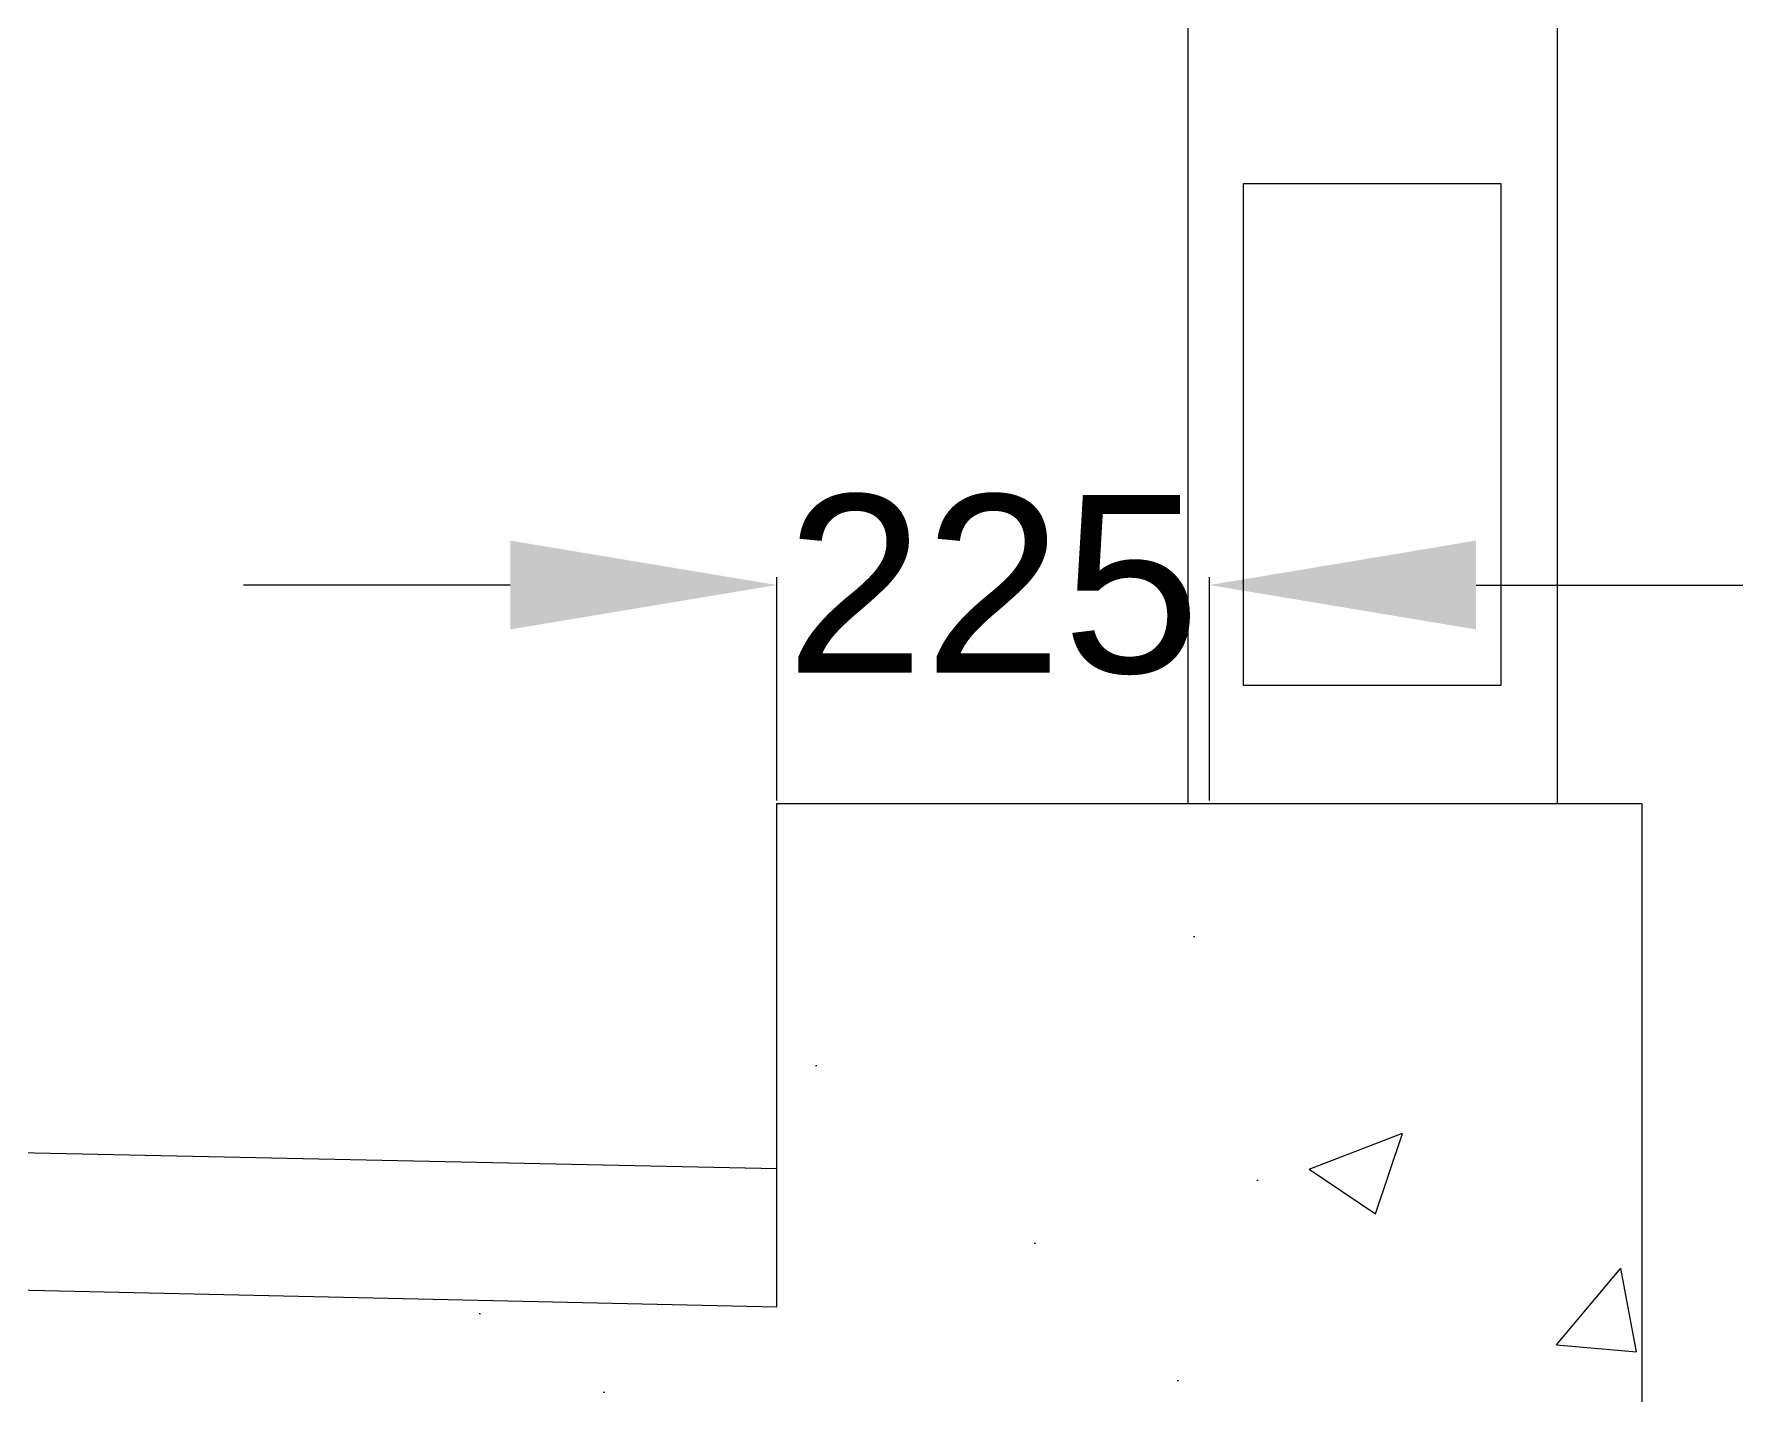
# Model space of a CAD drawing. Header units: inches. Extents: x 5487 to 6893, y 11 to 1027.
# Drawn here: x 5729.52 to 5767.96, y 449.43 to 480.06 of the extents above; entities that cross this region are included whole.
import ezdxf

# ---------------------------------------------------------------- set-up
doc = ezdxf.new("R2010")
doc.units = ezdxf.units.IN
doc.header["$MEASUREMENT"] = 0
doc.layers.add('DIMENSIONS', color=7, linetype='Continuous')
doc.styles.get("Standard").update_dxf_attribs({"font": 'arial.ttf', "height": 4})
doc.dimstyles.get("Standard").update_dxf_attribs({"dimtxt": 0.18, "dimasz": 6, "dimexe": 0.18, "dimexo": 0.0625, "dimgap": 0.09, "dimtad": 0, "dimtih": 1, "dimtoh": 1, "dimdec": 4, "dimzin": 0, "dimdsep": 46, "dimtxsty": 'Standard', "dimcen": 0.09, "dimadec": 0, "dimazin": 0, "dimtfac": 1, "dimtdec": 4, "dimtofl": 0, "dimtmove": 0, "dimatfit": 3, "dimfxl": 1, "dimtolj": 1, "dimtzin": 0, "dimarcsym": 0})

# ---------------------------------------------------------------- blocks, each defined once
blk = doc.blocks.new('*D55')
at = {"layer": 'Defpoints', "color": 0, "transparency": 16777216}
for p in [(5755.955, 467.671), (5746.226, 462.759), (5755.955, 462.759)]:
    blk.add_point(p, dxfattribs=at)
at = {"layer": 'DIMENSIONS', "color": 0, "lineweight": -2, "transparency": 16777216}
for p, q in [((5746.226, 462.822), (5746.226, 467.851)), ((5755.955, 462.822), (5755.955, 467.851)), ((5740.226, 467.671), (5734.226, 467.671)), ((5761.955, 467.671), (5767.955, 467.671))]:
    blk.add_line(p, q, dxfattribs=at)
at = {"layer": 'DIMENSIONS', "color": 0, "transparency": 16777216}
for points in [[(5740.226, 468.671), (5740.226, 466.671), (5746.226, 467.671)], [(5761.955, 468.671), (5761.955, 466.671), (5755.955, 467.671)]]:
    blk.add_solid(points, dxfattribs=at)
at = {"layer": 'DIMENSIONS', "color": 0, "transparency": 16777216, "insert": (5751.091, 467.671), "char_height": 4, "attachment_point": 5}
blk.add_mtext('\\A1;225', dxfattribs=at)

msp = doc.modelspace()

# ---------------------------------------------------------------- hatches: boundary and pattern name
h = msp.add_hatch()
h.set_pattern_fill('AR-CONC', color=0, scale=3, style=0)
h.set_pattern_definition([(50, (-567.487, -460.827), (21.517805, -1.882564), [2.25, -24.75]), (355, (-567.487, -460.827), (-4.16254, 22.565764), [1.8, -19.8]), (100.4514, (-565.694, -460.984), (17.35528, 20.683186), [1.912206, -21.03426]), (46.1842, (-567.487, -454.827), (32.01723, -4.96557), [3.375, -37.125]), (96.6356, (-564.82, -455.24), (28.03988, 29.22354), [2.86831, -31.55139]), (351.1842, (-567.487, -454.827), (28.03986, 29.22356), [2.7, -29.7]), (21, (-564.487, -456.327), (17.90721, -12.078567), [2.25, -24.75]), (326, (-564.487, -456.327), (7.29946, 21.7545), [1.8, -19.8]), (71.4514, (-562.995, -457.333), (25.20668, 9.675915), [1.912206, -21.03426]), (37.5, (-567.4874, -460.827), (0.364796, 9.986816), [0, -19.56, 0, -20.1, 0, -19.875]), (7.5, (-567.487, -460.827), (7.892086, 11.832351), [0, -11.46, 0, -19.11, 0, -7.575]), (327.5, (-574.177, -460.827), (16.014673, -0.676646), [0, -7.5, 0, -23.4, 0, -31.05]), (317.5, (-577.177, -460.827), (17.495585, 3.00315), [0, -9.75, 0, -15.54, 0, -22.05])])
h.paths.add_polyline_path([(5717.18466, 435.68863), (5765.68456, 447.77301), (5765.68456, 462.75917), (5746.22598, 462.75917), (5746.22598, 451.43746), (5711.08098, 452.22101), (5711.08098, 392.63529), (5717.18466, 392.63529)])
h.paths.add_polyline_path([(5711.08098, 452.22101), (5660.48111, 453.34912), (5610.43338, 452.02518), (5610.43338, 392.80297), (5616.36191, 392.80297), (5616.36191, 434.86112), (5630.04906, 442.30314), (5660.39986, 443.12219), (5690.75473, 442.49743), (5705.0639, 436.00692), (5705.0639, 392.63529), (5711.08098, 392.63529)])
h.paths.add_polyline_path([(5610.43338, 452.02518), (5575.75156, 451.10771), (5575.75156, 462.62988), (5556.5, 462.62988), (5556.5, 447.5), (5604.75937, 435.72009), (5604.75937, 392.80297), (5610.43338, 392.80297)])

# ---------------------------------------------------------------- linework, layer by layer
at = {"color": 0}
for points in [[(5755.46824, 462.75917), (5763.78803, 462.75917), (5763.78803, 493.94472), (5755.46824, 493.94472)], [(5756.72504, 476.70604), (5762.51061, 476.70604), (5762.51061, 465.41198), (5756.72504, 465.41198)]]:
    msp.add_lwpolyline(points, close=True, dxfattribs=at)
for points in [[(5604.75937, 392.80297), (5604.75937, 435.72009), (5556.5, 447.5), (5556.5, 462.62988), (5575.75156, 462.62988), (5575.75156, 451.10771), (5660.48111, 453.34912), (5746.22598, 451.43746), (5746.22598, 462.75917), (5765.68456, 462.75917), (5765.68456, 447.77301), (5717.18466, 435.68863), (5717.18466, 392.80542)], [(5575.75156, 454.1345), (5660.60786, 456.35454), (5746.22598, 454.54905)]]:
    msp.add_lwpolyline(points, dxfattribs=at)

# ---------------------------------------------------------------- dimensions: what is measured, and where the dimension line sits
at = {"layer": 'DIMENSIONS', "color": 0}
dim = msp.add_linear_dim(base=(5755.95527, 467.67071), p1=(5746.22598, 462.75917), p2=(5755.95527, 462.75917), text='225', dimstyle='Standard', dxfattribs=at)
dim.commit()
dim.dimension.update_dxf_attribs({"geometry": '*D55', "text_midpoint": (5751.09062, 467.67071)})

doc.saveas('drawing.dxf')
